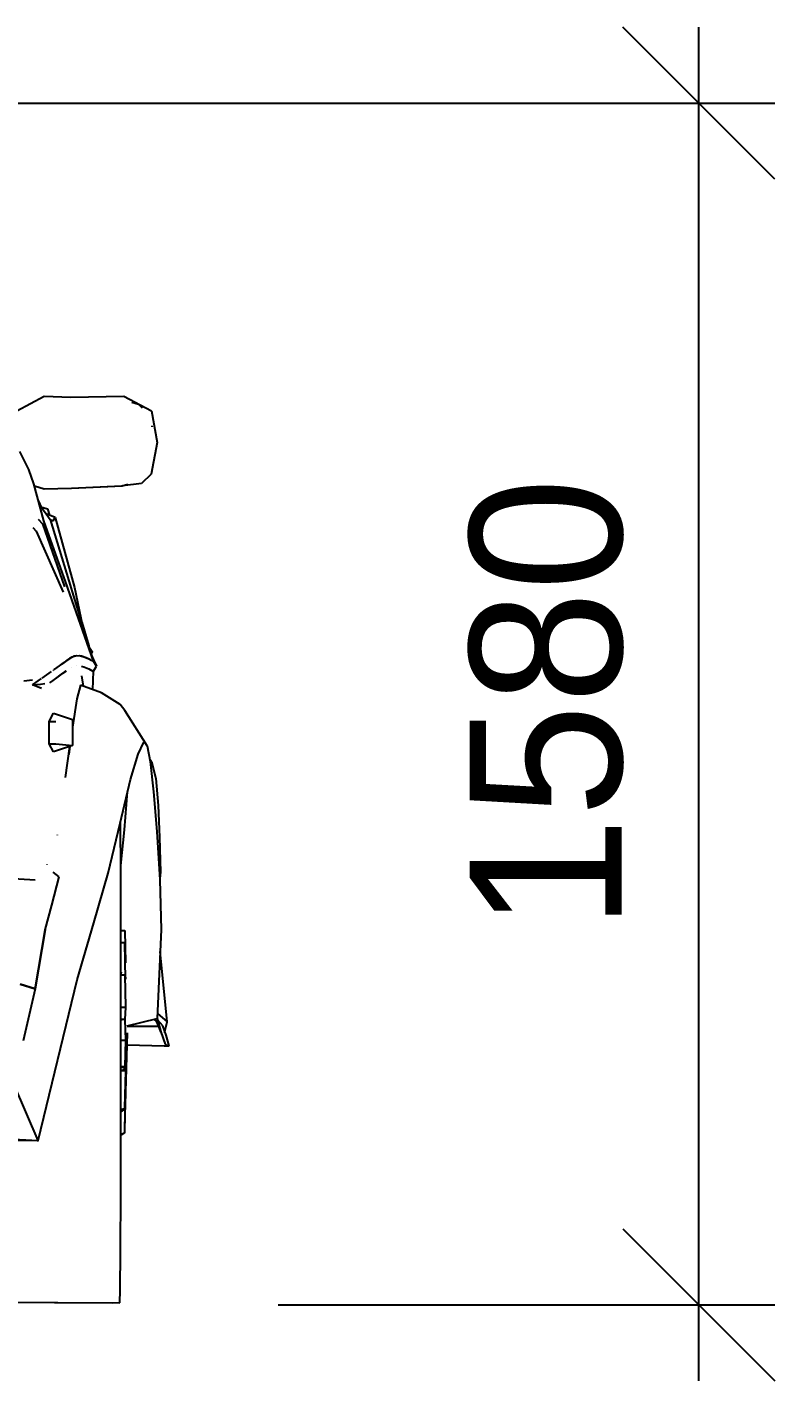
# Model space of a CAD drawing. Header units: millimetres. Extents: x 85290 to 188623, y -54691 to 10726.
# Drawn here: x 109420 to 110403, y -9620 to -7840 of the extents above; entities that cross this region are included whole.
import ezdxf

# ---------------------------------------------------------------- set-up
doc = ezdxf.new("R2010")
doc.units = ezdxf.units.MM
doc.linetypes.add('ELGO_LTYPE0', pattern=[0])
doc.layers.add('AUTO', color=150, linetype='Continuous')
doc.layers.add('RAZMER', color=5, linetype='Continuous')
doc.styles.add('WROMLATS', font='wromlats.shx', dxfattribs={"bigfont": 'bigfont.shx'})
doc.dimstyles.new('juka', dxfattribs={"dimscale": 100, "dimtxt": 2, "dimasz": 2, "dimexe": 1, "dimexo": 1, "dimgap": 1, "dimtad": 1, "dimtoh": 1, "dimdec": 0, "dimzin": 0, "dimdsep": 46, "dimtxsty": 'WROMLATS', "dimblk": 'OBLIQUE', "dimcen": -3, "dimdle": 1, "dimclrd": 256, "dimclre": 256, "dimclrt": 256, "dimadec": 0, "dimazin": 0, "dimtfac": 1, "dimtdec": 0, "dimtix": 1, "dimtmove": 2, "dimatfit": 3, "dimldrblk": 'ORIGIN2', "dimfxl": 1, "dimtvp": 2.5, "dimtolj": 1, "dimtzin": 0, "dimarcsym": 0})

# ---------------------------------------------------------------- blocks, each defined once
blk = doc.blocks.new('a_47')
at = {"color": 0, "linetype": 'ELGO_LTYPE0'}
for p, q in [((-6.84092, 59.225637), (-5.033791, 60.209131)), ((-5.033791, 60.209131), (-3.25557, 60.147899)), ((-3.25557, 60.147899), (0.255668, 60.203367)), ((0.255668, 60.203367), (2.086628, 59.225053)), ((0.778806, 59.804833), (1.218844, 59.672117)), ((1.218844, 59.672117), (1.466704, 59.437352)), ((2.086628, 59.225053), (2.474714, 57.135695)), ((2.110553, 58.24585), (2.120221, 58.216357)), ((2.120221, 58.216357), (2.122855, 58.179837)), ((2.474714, 57.135695), (2.074421, 55.029833)), ((-6.048238, 55.326807), (-6.654, 56.540966)), ((-5.715918, 54.393017), (-6.048238, 55.326807)), ((2.074421, 55.029833), (1.419723, 54.398)), ((-5.057716, 51.929933), (-5.715918, 54.393017)), ((-5.677044, 54.24751), (-5.022657, 54.049754)), ((-5.022657, 54.049754), (-3.225386, 54.107279)), ((-3.225386, 54.107279), (0.134671, 54.245949)), ((-3.225386, 54.107279), (0.09346, 54.245949)), ((0.134671, 54.245949), (0.51738, 54.36343)), ((1.419723, 54.398), (0.15918, 54.253465)), ((-5.407524, 53.238821), (-5.233395, 52.846044)), ((-5.243456, 52.8687), (-4.816699, 52.727884)), ((-5.233395, 52.846044), (-5.011034, 52.555323)), ((-5.011034, 52.555323), (-4.628813, 52.015871)), ((-4.302835, 52.145946), (-4.89639, 52.393508)), ((-4.816699, 52.727884), (-4.687691, 52.306497)), ((-4.435837, 51.929933), (-4.302835, 52.145946)), ((-4.302835, 52.145946), (-3.029203, 47.501028)), ((-5.776954, 51.476318), (-5.563867, 51.239115)), ((-5.563867, 51.239115), (-3.763473, 47.19038)), ((-5.429494, 52.043313), (-5.147457, 51.72593)), ((-5.147457, 51.72593), (-3.690529, 47.543997)), ((-3.617477, 47.897023), (-5.057716, 51.929933)), ((-4.628813, 52.015871), (-1.774514, 42.631102)), ((-4.628813, 52.015871), (-4.435837, 51.929933)), ((-1.765036, 42.604154), (-3.617477, 47.897023)), ((-3.029203, 47.501028), (-2.483105, 44.960892)), ((-2.5334, 45.194679), (-2.064156, 43.622607)), ((-2.064156, 43.622607), (-2.066016, 43.589598)), ((-2.066016, 43.587357), (-1.851559, 43.256009)), ((-1.853907, 43.221146), (-1.921868, 43.115771)), ((-1.851559, 43.256009), (-1.853907, 43.221146)), ((-4.39434, 42.030716), (-3.78418, 42.466944)), ((-3.78418, 42.466944), (-3.906834, 42.379349)), ((-3.358197, 42.780226), (-3.78418, 42.466944)), ((-3.78418, 42.466944), (-3.661525, 42.557275)), ((-3.569531, 42.624855), (-3.194427, 42.871141)), ((-3.194427, 42.871141), (-3.358197, 42.780226)), ((-2.872169, 42.969191), (-3.194427, 42.871141)), ((-3.194427, 42.871141), (-3.030371, 42.962158)), ((-3.030371, 42.962158), (-2.71182, 42.976224)), ((-2.872169, 42.30532), (-2.871096, 42.305619)), ((-2.869725, 42.305517), (-2.872169, 42.30532)), ((-2.551949, 42.938626), (-2.871096, 42.969191)), ((-2.871096, 42.305619), (-2.869725, 42.305517)), ((-2.71182, 42.976224), (-2.3916, 42.900926)), ((-2.559662, 42.275637), (-2.551949, 42.274857)), ((-2.55605, 42.275834), (-2.3916, 42.237061)), ((-2.234375, 42.832178), (-2.551949, 42.938626)), ((-2.551949, 42.274857), (-2.549124, 42.273879)), ((-2.3916, 42.900926), (-2.076757, 42.763525)), ((-2.000391, 42.724073), (-2.234375, 42.832178)), ((-2.148342, 42.792529), (-2.147269, 42.794287)), ((-2.147269, 42.791748), (-2.145314, 42.793411)), ((-2.076757, 42.763525), (-2.000391, 42.724073)), ((-2.000391, 42.724073), (-1.998925, 42.723686)), ((-1.998925, 42.723686), (-1.765036, 42.604154)), ((-1.877737, 42.970556), (-1.845312, 42.900538)), ((-1.845312, 42.900538), (-1.747167, 42.691165)), ((-1.550877, 42.272413), (-1.765036, 42.604154)), ((-1.765036, 41.940576), (-1.550877, 42.272413)), ((-1.747167, 42.691165), (-1.648629, 42.481691)), ((-1.648629, 42.481691), (-1.555276, 42.279249)), ((-6.391311, 41.298586), (-5.797851, 41.381007)), ((-5.797851, 41.049367), (-5.200589, 41.463625)), ((-5.164063, 41.489309), (-4.555857, 41.916555)), ((-4.441213, 41.997313), (-4.418063, 42.013919)), ((-4.441213, 41.333449), (-3.78418, 41.803271)), ((-4.441213, 41.333449), (-4.112696, 41.568506)), ((-4.112696, 41.568506), (-3.571391, 41.959912)), ((-3.78418, 41.803271), (-3.550875, 41.974759)), ((-3.571391, 41.959912), (-3.569531, 41.961473)), ((-3.200781, 42.20376), (-3.194427, 42.207569)), ((-3.194427, 42.207569), (-3.195894, 42.206496)), ((-3.194427, 42.207569), (-3.19004, 42.208838)), ((-2.56269, 41.636962), (-2.439165, 40.948391)), ((-2.3916, 42.237061), (-2.076757, 42.099661)), ((-2.236032, 42.169189), (-2.234375, 42.168504)), ((-2.234375, 42.168504), (-2.228415, 42.165869)), ((-2.076757, 42.099661), (-1.79131, 41.954249)), ((-1.802337, 40.716553), (-1.765036, 41.940576)), ((-5.797851, 41.049367), (-5.28506, 41.090673)), ((-5.200589, 40.800244), (-5.797851, 41.049367)), ((-5.28506, 41.090673), (-4.986429, 41.131985)), ((-4.664159, 41.176903), (-4.441213, 41.333449)), ((-2.621186, 41.0146), (-2.855658, 40.112549)), ((-1.221776, 40.505224), (-2.621186, 41.0146)), ((0.008786, 39.73335), (-1.221776, 40.505224)), ((-2.855658, 40.112549), (-3.143942, 38.222414)), ((0.326276, 39.330131), (0.008786, 39.73335)), ((-4.69805, 38.604051), (-4.414546, 39.147997)), ((-4.414546, 39.147997), (-3.143942, 38.726908)), ((-3.143942, 38.726908), (-3.143942, 37.006789)), ((1.814258, 36.978859), (0.326276, 39.330131)), ((-4.69805, 38.604051), (-4.251563, 38.604051)), ((-4.69805, 37.129641), (-4.69805, 38.604051)), ((-4.69805, 37.129641), (-4.251563, 37.129641)), ((-4.414546, 36.585695), (-4.69805, 37.129641)), ((-3.143942, 37.006789), (-4.414546, 36.585695)), ((-4.251563, 37.129641), (-3.143942, 37.006789)), ((-3.612602, 34.893703), (-3.323924, 36.947119)), ((-3.323924, 36.947119), (-3.40029, 36.404151)), ((1.2043, 36.443603), (1.586139, 37.229639)), ((1.586139, 37.229639), (1.814258, 36.978859)), ((1.814258, 36.978859), (2.000094, 35.95044)), ((0.693655, 34.754837), (1.2043, 36.443603)), ((1.965523, 36.141747), (2.09111, 35.939699)), ((2.000094, 35.95044), (2.223635, 33.930326)), ((2.09111, 35.939699), (2.373922, 34.814799)), ((0.016511, 31.852686), (0.693655, 34.754837)), ((2.373922, 34.814799), (2.530861, 33.022755)), ((0.305569, 31.415623), (0.50205, 33.933741)), ((2.223635, 33.930326), (2.455759, 31.291407)), ((2.530861, 33.022755), (2.61817, 30.918217)), ((-0.783491, 28.532225), (0.016511, 31.852686)), ((0.054693, 28.468215), (0.041509, 31.959963)), ((-4.147661, 31.065625), (-4.145014, 31.073779)), ((-4.145014, 31.073779), (-4.145014, 31.074852)), ((0.052536, 29.040819), (0.305569, 31.415623)), ((2.455759, 31.291407), (2.64678, 28.093702)), ((2.61817, 30.918217), (2.681637, 28.597903)), ((-4.834473, 29.093653), (-4.830658, 29.103959)), ((-7.4543, 28.196436), (-5.626166, 28.094482)), ((-4.523539, 26.419091), (-4.047358, 28.285402)), ((-4.047358, 28.285402), (-4.441213, 28.601366)), ((-1.742482, 25.23306), (-0.783491, 28.532225)), ((0.063479, 23.470068), (0.054693, 28.468215)), ((2.681637, 28.597903), (2.642191, 28.1708)), ((2.64678, 28.093702), (2.742183, 24.802053)), ((-4.962992, 24.777782), (-4.523539, 26.419091)), ((-2.835154, 21.452832), (-1.742482, 25.23306)), ((-4.962992, 24.777782), (-5.639255, 20.854002)), ((-5.639255, 20.852929), (-4.962992, 24.777782)), ((0.061917, 24.737352), (0.313091, 24.737352)), ((0.313091, 24.737352), (0.369823, 22.581983)), ((2.742183, 24.802053), (2.479887, 18.875831)), ((0.293946, 23.920119), (0.063479, 23.920119)), ((0.067187, 17.929494), (0.063479, 23.470068)), ((0.323832, 23.907518), (0.293946, 23.920119)), ((0.369823, 22.581983), (0.323832, 23.907518)), ((0.377441, 21.496683), (0.323832, 23.898339)), ((3.123045, 18.65952), (2.677155, 23.332375)), ((0.064552, 21.929008), (0.116015, 21.892434)), ((0.116015, 21.892434), (0.064552, 21.89585)), ((0.064552, 21.892434), (0.116015, 21.892434)), ((0.064552, 21.7834), (0.335455, 21.7834)), ((0.384474, 19.643652), (0.335455, 21.7834)), ((0.335455, 21.7834), (0.377441, 21.496683)), ((-5.639255, 20.854002), (-6.6293, 21.161282)), ((-6.6293, 21.160257), (-5.639255, 20.852929)), ((-5.639255, 20.852929), (-6.423533, 17.399955)), ((-5.434274, 10.795367), (-2.835154, 21.452832)), ((0.066114, 19.643652), (0.384474, 19.643652)), ((0.339842, 18.813282), (0.384474, 19.643652)), ((2.494633, 19.208789), (3.123045, 18.65952)), ((0.066114, 18.867284), (0.168657, 18.811136)), ((0.168657, 18.811136), (0.067187, 18.782228)), ((0.339842, 18.813282), (0.164747, 18.813282)), ((0.387407, 17.447317), (0.339842, 18.813282)), ((0.481248, 18.400633), (2.479887, 18.875831)), ((2.579689, 18.357861), (0.482428, 18.357813)), ((2.271676, 18.826467), (2.428222, 18.690771)), ((2.57119, 18.357861), (2.420211, 18.709475)), ((2.420211, 18.709475), (2.518463, 18.612599)), ((2.4418, 18.866944), (2.493072, 18.807274)), ((2.479887, 18.875831), (2.723146, 18.003958)), ((2.479887, 18.875831), (2.579689, 18.357861)), ((2.840924, 18.402392), (2.501857, 18.79707)), ((2.723146, 18.003958), (2.579689, 18.357861)), ((2.703905, 18.485111), (2.703905, 18.487352)), ((2.723146, 18.003958), (2.991021, 17.170703)), ((3.070808, 17.773926), (2.840924, 18.402392)), ((2.980173, 18.021679), (3.123045, 18.65952)), ((0.063479, 12.388968), (0.067187, 17.929494)), ((0.067187, 17.447317), (0.387407, 17.447317)), ((0.326276, 11.637652), (0.493849, 17.929542)), ((0.342477, 15.689993), (0.387407, 17.447317)), ((0.472558, 17.129248), (2.932525, 17.073148)), ((2.961719, 17.939258), (2.969635, 17.974657)), ((2.991021, 17.170703), (3.150094, 17.087501)), ((3.259182, 17.076123), (3.070808, 17.773926)), ((3.150094, 17.087501), (3.259182, 17.076123)), ((2.932525, 17.073148), (3.259182, 17.076123)), ((0.066114, 15.689993), (0.342477, 15.689993)), ((0.335455, 15.592676), (0.066114, 15.661424)), ((0.066114, 15.400439), (0.335455, 15.545022)), ((0.387407, 15.410745), (0.085354, 15.410745)), ((0.332809, 12.949073), (0.387407, 15.410745)), ((0.337207, 15.577346), (0.335455, 15.592676)), ((0.335455, 15.545022), (0.337207, 15.577346)), ((0.342477, 15.689993), (0.387407, 15.410745)), ((-5.431938, 10.789895), (-6.999314, 14.437211)), ((0.317288, 11.320996), (0.376177, 13.77393)), ((0.376177, 13.77393), (0.332809, 12.949073)), ((0.064552, 12.868893), (0.328815, 12.908649)), ((0.293946, 12.864649), (0.064552, 12.693071)), ((0.328815, 12.87359), (0.293946, 12.864649)), ((0.328815, 12.908649), (0.332809, 12.949073)), ((0.332809, 12.949073), (0.328815, 12.87359)), ((0.054693, 7.390773), (0.063479, 12.388968)), ((-10.795307, 10.810447), (-5.46807, 10.790038)), ((-7.909858, 10.91274), (-5.431938, 10.789895)), ((-5.46807, 10.790038), (-5.447459, 10.741305)), ((-5.447459, 10.741305), (-5.435645, 10.789895)), ((-5.44219, 10.789943), (-5.431938, 10.789895)), ((0.061917, 11.180425), (0.317288, 11.320996)), ((0.061917, 11.127591), (0.317288, 11.301959)), ((0.317288, 11.301959), (0.326276, 11.637652)), ((0.039745, 3.424215), (0.054693, 7.390773)), ((0.020898, 0.877535), (0.039745, 3.424215)), ((-11.876464, 0.07813), (-0.495314, 0.000191)), ((-11.381054, 0.077975), (0, 0)), ((-0.495314, 0.000191), (-0.495314, 0.003374)), ((0, 0), (0.020898, 0.877535))]:
    blk.add_line(p, q, dxfattribs=at)
blk = doc.blocks.new('_Oblique')
at = {"color": 0, "linetype": 'ByBlock', "lineweight": -2}
blk.add_line((-0.5, -0.5), (0.5, 0.5), dxfattribs=at)
blk = doc.blocks.new('*D79')
at = {"layer": 'Defpoints', "color": 0, "transparency": 16777216}
for p in [(108731.1, -7939.8), (110303.4, -7939.8), (109650.5, -9519.6)]:
    blk.add_point(p, dxfattribs=at)
at = {"layer": 'RAZMER', "lineweight": -2, "transparency": 16777216}
for p, q in [((110303.4, -9619.6), (110303.4, -7839.8)), ((108831.1, -7939.8), (110403.4, -7939.8)), ((109750.5, -9519.6), (110403.4, -9519.6))]:
    blk.add_line(p, q, dxfattribs=at)
at = {"layer": 'RAZMER', "lineweight": -2, "transparency": 16777216, "xscale": 200, "yscale": 200, "zscale": 200}
for p, rotation in [((110303.4, -7939.8), 90), ((110303.4, -9519.6), 270)]:
    blk.add_blockref('_Oblique', p, dxfattribs=dict(at, rotation=rotation))
at = {"layer": 'RAZMER', "transparency": 16777216, "insert": (110103.4, -8729.7), "char_height": 200, "attachment_point": 5, "rotation": 90, "style": 'WROMLATS'}
blk.add_mtext('\\A1;1580', dxfattribs=at)
blk = doc.blocks.new('_Origin2')
at = {"color": 0, "linetype": 'ByBlock', "lineweight": -2}
blk.add_line((-0.5, 0), (-1, 0), dxfattribs=at)
for radius in [0.5, 0.25]:
    blk.add_circle((0, 0), radius, dxfattribs=at)

msp = doc.modelspace()

# ---------------------------------------------------------------- block references
at = {"layer": 'AUTO', "xscale": 19.79999999999563, "yscale": 19.79999999999563, "zscale": 19.79999999999563}
msp.add_blockref('a_47', (109542.5, -9517.1), dxfattribs=at)

# ---------------------------------------------------------------- dimensions: what is measured, and where the dimension line sits
at = {"layer": 'RAZMER'}
dim = msp.add_linear_dim(base=(110303.4, -7939.8), p1=(109650.5, -9519.6), p2=(108731.1, -7939.8), angle=90, dimstyle='juka', dxfattribs=at)
dim.commit()
dim.dimension.update_dxf_attribs({"geometry": '*D79', "text_midpoint": (110103.4, -8729.7)})

doc.saveas('drawing.dxf')
